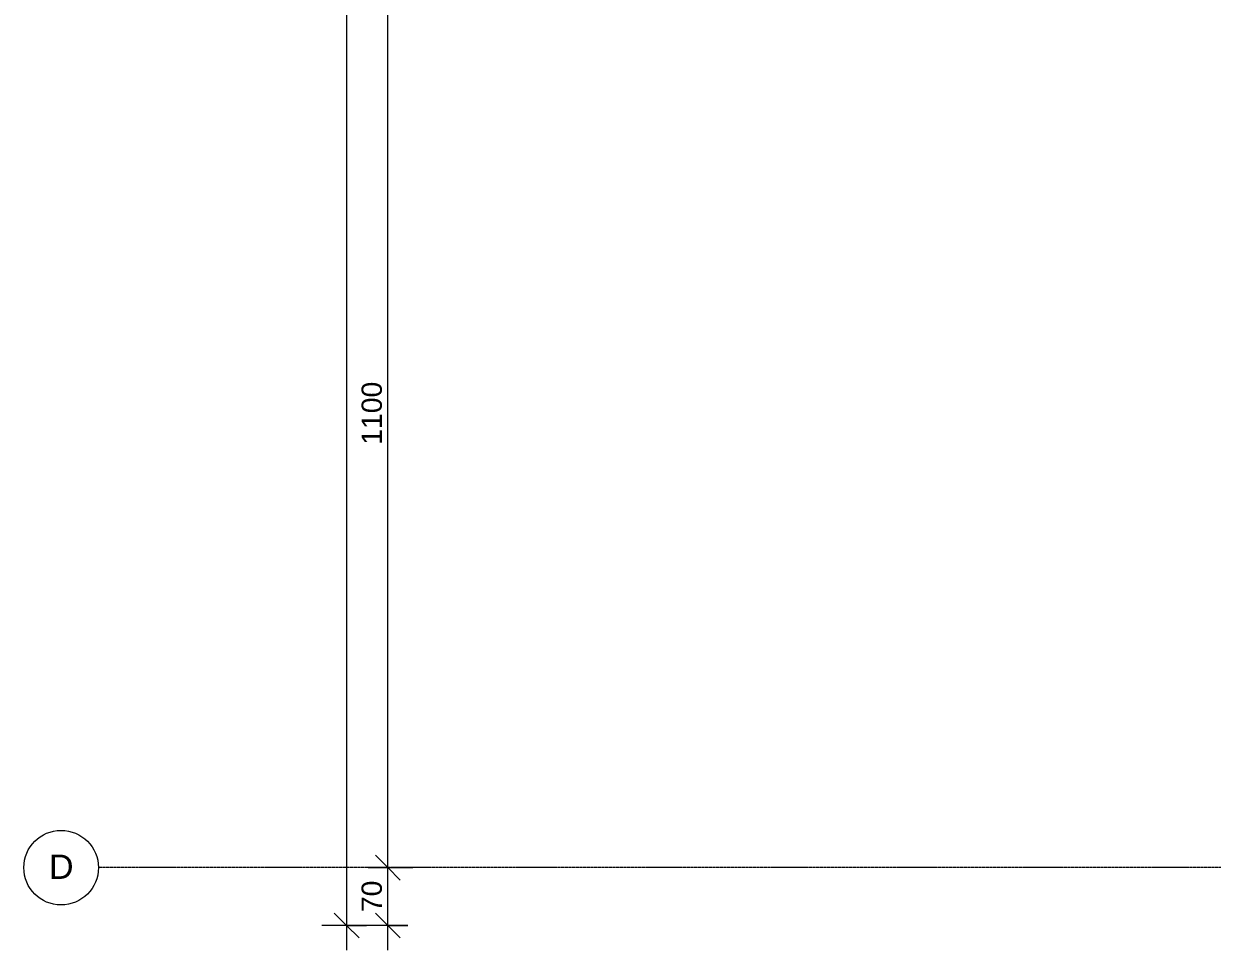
# Model space of a CAD drawing. Header units: centimetres. Extents: x -9345 to 11316, y -7197 to -3465.
# Drawn here: x -8342 to -6902, y -6731 to -5608 of the extents above; entities that cross this region are included whole.
import ezdxf

# ---------------------------------------------------------------- set-up
doc = ezdxf.new("R2010")
doc.units = ezdxf.units.CM
doc.linetypes.add('Grid Line 1_4_', pattern=[1.11125, 0.635, -0.15875, 0.15875, -0.15875])
for name, color, linetype, lineweight in [('A-ANNO-DIMS', 211, 'Continuous', 9), ('A-ANNO-DIMS-100', 211, 'Continuous', 9), ('S-GRID', 1, 'Continuous', 9), ('S-GRID-IDEN', 1, 'Continuous', 9)]:
    doc.layers.add(name, color=color, linetype=linetype, lineweight=lineweight)
doc.styles.add('Arial_1', font='arial.ttf', dxfattribs={"height": 29.505988})
doc.styles.add('Arial_4', font='arial.ttf', dxfattribs={"height": 24.588323})
doc.dimstyles.new('IUAS_DIMENSION_AXIS', dxfattribs={"dimscale": 30.48, "dimtxt": 25, "dimasz": 0.984252, "dimexe": 0.984252, "dimexo": 0.0625, "dimgap": 0, "dimtad": 1, "dimdec": 0, "dimzin": 0, "dimdsep": 46, "dimtxsty": 'Arial_4', "dimblk1": 'OBLIQUE', "dimblk2": 'OBLIQUE', "dimsah": 1, "dimcen": 0.09, "dimdle": 0.984252, "dimazin": 0, "dimtfac": 1, "dimtdec": 4, "dimtix": 1, "dimtmove": 0, "dimatfit": 3, "dimfxl": 0.787402, "dimfxlon": 1, "dimtvp": 1, "dimtolj": 1, "dimtzin": 0, "dimarcsym": 2})

# ---------------------------------------------------------------- blocks, each defined once
blk = doc.blocks.new('Grid - IUAS_A_GRID_HEAD_4_5MM-1313285-_116_30 KONKORS KATI _ CONCOURSE LEVEL')
at = {"layer": 'S-GRID-IDEN'}
blk.add_circle((0, 0), 0.452, dxfattribs=at)
blk = doc.blocks.new('DIMBLOCK246-_116_30 KONKORS KATI _ CONCOURSE LEVEL')
at = {"layer": 'A-ANNO-DIMS-100', "transparency": 16777216}
for p, q in [((-7951, -3960.5), (-7951, -6730.5)), ((-7951, -3990.5), (-7966, -3975.5)), ((-7927, -3990.5), (-7981, -3990.5)), ((-7951, -3990.5), (-7936, -4005.5)), ((-7951, -3990.5), (-7927, -3990.5)), ((-7951, -6700.5), (-7966, -6685.5)), ((-7927, -6700.5), (-7981, -6700.5)), ((-7951, -6700.5), (-7936, -6715.5)), ((-7951, -6700.5), (-7927, -6700.5))]:
    blk.add_line(p, q, dxfattribs=at)
at = {"layer": 'A-ANNO-DIMS-100', "color": 0, "transparency": 16777216, "insert": (-7982.9, -5383.2), "char_height": 24.59, "width": 90.462, "attachment_point": 1, "rotation": 90, "line_spacing_factor": 0.938532, "style": 'Arial_4'}
blk.add_mtext('2710', dxfattribs=at)
blk = doc.blocks.new('_Oblique')
at = {"color": 0, "linetype": 'ByBlock', "lineweight": -2}
blk.add_line((-0.5, -0.5), (0.5, 0.5), dxfattribs=at)
blk = doc.blocks.new('DIMBLOCK271-_116_30 KONKORS KATI _ CONCOURSE LEVEL')
at = {"layer": 'A-ANNO-DIMS-100', "transparency": 16777216}
for p, q in [((-7901, -6630.5), (-7916, -6615.5)), ((-7925, -6630.5), (-7871, -6630.5)), ((-7901, -6630.5), (-7925, -6630.5)), ((-7901, -6730.5), (-7901, -6630.5)), ((-7901, -6630.5), (-7886, -6645.5)), ((-7901, -6700.5), (-7916, -6685.5)), ((-7877, -6700.5), (-7931, -6700.5)), ((-7901, -6700.5), (-7886, -6715.5)), ((-7901, -6700.5), (-7877, -6700.5))]:
    blk.add_line(p, q, dxfattribs=at)
at = {"layer": 'A-ANNO-DIMS-100', "color": 0, "transparency": 16777216, "insert": (-7932.9, -6684.4), "char_height": 24.59, "width": 45.231, "attachment_point": 1, "rotation": 90, "line_spacing_factor": 0.938532, "style": 'Arial_4'}
blk.add_mtext('70', dxfattribs=at)
blk = doc.blocks.new('DIMBLOCK272-_116_30 KONKORS KATI _ CONCOURSE LEVEL')
at = {"layer": 'A-ANNO-DIMS-100', "transparency": 16777216}
for p, q in [((-7901, -5530.5), (-7916, -5515.5)), ((-7925, -5530.5), (-7871, -5530.5)), ((-7901, -5530.5), (-7925, -5530.5)), ((-7901, -6630.5), (-7901, -5530.5)), ((-7901, -5530.5), (-7886, -5545.5)), ((-7901, -6630.5), (-7916, -6615.5)), ((-7925, -6630.5), (-7871, -6630.5)), ((-7901, -6630.5), (-7925, -6630.5)), ((-7901, -6630.5), (-7886, -6645.5))]:
    blk.add_line(p, q, dxfattribs=at)
at = {"layer": 'A-ANNO-DIMS-100', "color": 0, "transparency": 16777216, "insert": (-7932.9, -6118.2), "char_height": 24.59, "width": 90.462, "attachment_point": 1, "rotation": 90, "line_spacing_factor": 0.938532, "style": 'Arial_4'}
blk.add_mtext('1100', dxfattribs=at)

msp = doc.modelspace()

# ---------------------------------------------------------------- linework, layer by layer
at = {"layer": 'S-GRID', "linetype": 'Grid Line 1_4_'}
msp.add_line((1078.2, -6630.5), (-8251.7, -6630.5), dxfattribs=at)

# ---------------------------------------------------------------- block references
at = {"layer": 'S-GRID-IDEN', "xscale": 99.99999999999994, "yscale": 99.99999999999994, "zscale": 99.99999999999994, "rotation": 89.99999999999982}
msp.add_blockref('Grid - IUAS_A_GRID_HEAD_4_5MM-1313285-_116_30 KONKORS KATI _ CONCOURSE LEVEL', (-8296.9, -6630.5), dxfattribs=at)

# ---------------------------------------------------------------- dimensions: what is measured, and where the dimension line sits
at = {"layer": 'A-ANNO-DIMS'}
for base, p1, p2, override, picture, middle in [((-7951, -6700.5), (-7927, -3990.5), (-7927, -6700.5), {"dimpost": '<>', "dimfxl": 2710}, 'DIMBLOCK246-_116_30 KONKORS KATI _ CONCOURSE LEVEL', (-7963.5, -5345.5)), ((-7901, -5530.5), (-7925, -6630.5), (-7925, -5530.5), {"dimpost": '<>', "dimfxl": 1100}, 'DIMBLOCK272-_116_30 KONKORS KATI _ CONCOURSE LEVEL', (-7913.5, -6080.5)), ((-7901, -6630.5), (-7877, -6700.5), (-7925, -6630.5), {"dimpost": '<>', "dimfxl": 84.876381}, 'DIMBLOCK271-_116_30 KONKORS KATI _ CONCOURSE LEVEL', (-7913.5, -6665.5))]:
    dim = msp.add_linear_dim(base=base, p1=p1, p2=p2, angle=90, dimstyle='IUAS_DIMENSION_AXIS', override=override, dxfattribs=at)
    dim.commit()
    dim.dimension.update_dxf_attribs({"geometry": picture, "text_midpoint": middle})

# ---------------------------------------------------------------- next in the draw order: texts
at = {"layer": 'S-GRID-IDEN', "insert": (-8296.7, -6614.6), "char_height": 29.506, "width": 35.28, "attachment_point": 2, "line_spacing_factor": 0.938532, "style": 'Arial_1', "bg_fill": 3, "box_fill_scale": 1.25, "bg_fill_color": 0, "bg_fill_transparency": 0}
msp.add_mtext('\\fArial|b0|i0|c162|p34|;D', dxfattribs=at)

doc.saveas('drawing.dxf')
